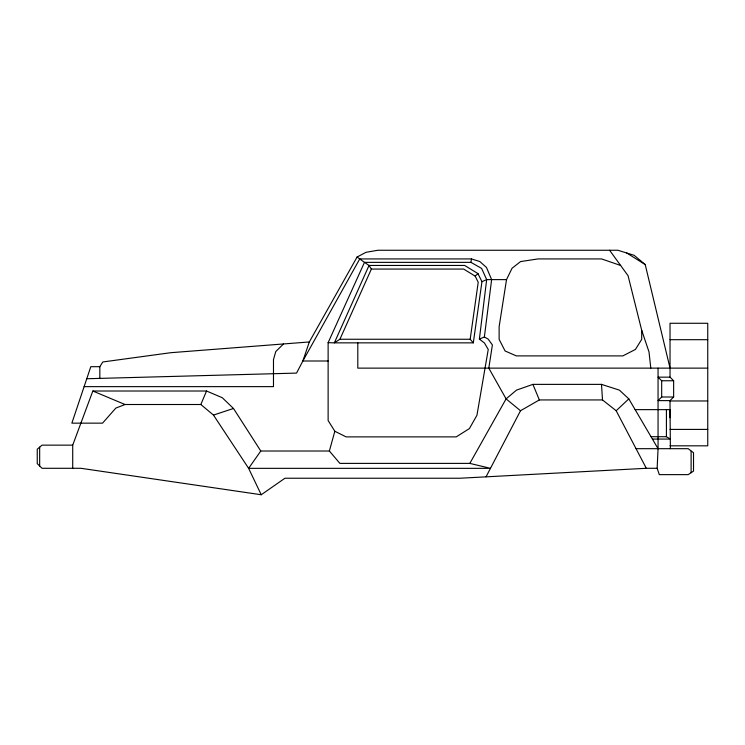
<?xml version="1.0" encoding="UTF-8"?>
<svg xmlns="http://www.w3.org/2000/svg" width="745" height="745" viewBox="0 0 745 745"><rect width="100%" height="100%" fill="white"/><g stroke="black" fill="none" stroke-linecap="round" stroke-linejoin="round"><path stroke-width="1.12" d="M636.053 448.686L688.184 448.686L693.521 452.737L693.521 471.138L688.184 474.63L659.306 474.63L657.146 468.288L658.058 448.686L658.058 368.132M328.126 342.653L334.347 342.858L369.036 265.453L464.684 265.453L477.945 273.583L481.95 281.675L473.308 342.858L470.179 339.254L478.216 282.271L475.17 276.116L463.669 269.066L371.373 269.066L369.036 265.453L364.482 262.361L328.126 342.653L328.126 420.553L334.831 431.262L346.136 436.887L456.229 436.887L469.415 428.58L476.94 415.282L488.245 349.47L484.483 343.035L479.38 339.105L486.671 279.617L481.643 268.442L470.961 262.361L364.482 262.361L357.088 257.016L309.315 341.955L302.861 360.999L296.547 373.096L86.765 378.739M479.38 339.105L484.362 336.964L491.625 279.617L486.466 267.446L479.808 261.523L471.445 258.925L359.733 258.925L302.861 360.999L328.126 360.999M470.961 262.361L471.445 258.925M620.659 265.481L601.569 258.925L538.039 258.925L520.578 261.57L512.057 268.256L506.525 279.617L499.122 326.71L499.122 339.338L505.082 350.969L516.313 355.896L622.839 355.896L635.438 349.442L641.706 339.338L641.706 330.314L628.063 275.715L609.587 250.255M309.315 341.955L170.763 352.702L102.81 361.968L99.83 366.689L90.806 366.689L71.865 423.151L102.549 423.151L115.829 408.083L125.039 404.507L200.833 404.507L213.47 415.077L248.625 468.344L490.471 468.344L469.834 463.39L339.888 463.39L329.374 451.014L334.831 431.262M72.712 468.288L72.712 445.147L92.836 391.013L206.533 391.013L222.261 397.709L233.492 408.483L260.787 451.014L329.374 451.014M200.833 404.507L206.533 391.013M473.308 342.858L334.347 342.858L339.916 339.254L371.373 269.066M486.029 476.847L520.513 410.737L539.343 399.935L602.509 399.935L616.171 410.737L646.315 468.288L657.146 468.288M469.834 463.39L506.097 398.882L516.509 390.119L532.908 384.373L601.494 384.373L619.384 390.119L628.817 398.882L658.058 448.686M260.787 451.014L248.625 468.344L261.244 494.745L284.935 478.234L459.991 478.234L646.315 468.288M670.034 377.156L658.058 377.156L661.672 380.76L661.672 397.001L658.058 400.614L670.034 400.614L673.638 397.001L673.638 380.76L670.034 377.156L670.034 323.274L707.75 323.274L707.75 445.827L670.034 445.827M283.519 343.957L275.78 351.538L273.48 359.565L273.48 386.636L84.111 386.636M616.171 410.737L628.817 398.882M475.17 276.116L477.945 273.583M357.088 257.016L366 252.313L377.892 250.255L617.931 250.255L634.144 255.312L645.217 264.577L670.034 368.132M481.95 281.675L486.671 279.617L506.525 279.617M213.47 415.077L233.492 408.483M339.916 339.254L470.179 339.254M670.034 339.692L707.75 339.692M707.75 368.132L357.805 368.132L357.805 342.858M661.672 380.76L673.638 380.76M661.672 397.001L673.638 397.001M670.034 400.968L707.75 400.968M635.131 409.638L670.034 409.638L670.388 448.686M670.034 429.409L707.75 429.409M651.028 436.71L666.421 436.71L670.388 439.075L652.415 439.075M72.712 445.147L42.037 445.147L37.25 449.198L37.25 463.632L42.037 468.288L80.888 468.288L261.244 494.745M92.836 391.013L125.039 404.507M484.362 336.964L488.152 339.096L492.389 344.944L488.804 368.132L506.097 398.882L520.513 410.737M626.759 253.011L645.217 264.577M532.908 384.373L539.343 399.935M641.706 330.314L648.997 351.882L650.804 368.132M601.494 384.373L602.509 399.935M691.109 451.237L691.109 472.712M670.034 400.614L670.034 417.777M666.421 409.638L666.421 436.71M99.83 366.689L99.83 378.385M39.662 447.149L39.662 465.979"/></g></svg>
